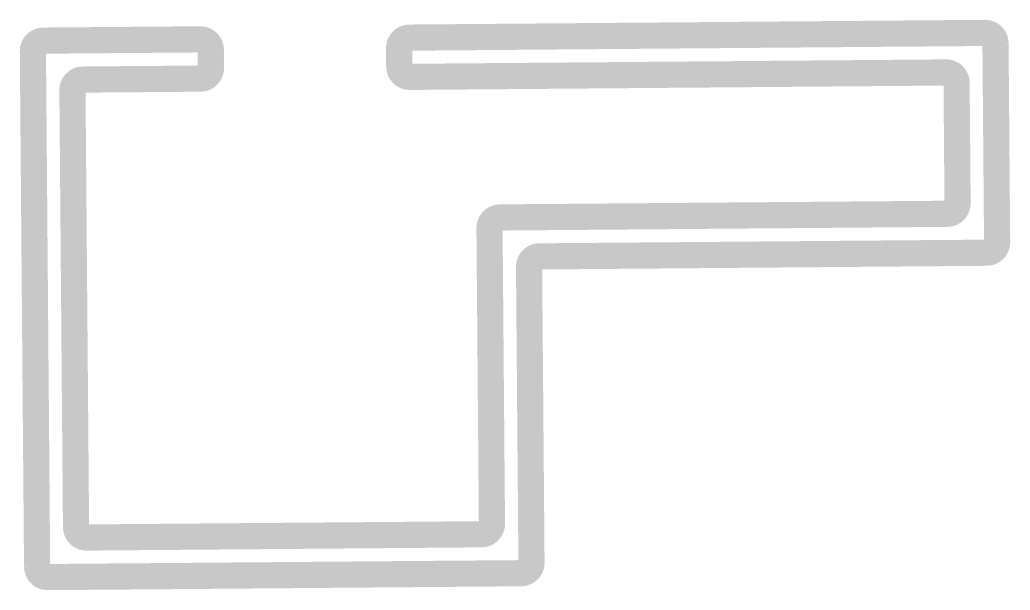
# Model space of a CAD drawing. Extents: x -1.9 to 1.89, y -1.09 to 1.09.
import ezdxf

# ---------------------------------------------------------------- set-up
doc = ezdxf.new("R2010")
doc.units = 0
doc.header["$MEASUREMENT"] = 0
doc.layers.get('0').update_dxf_attribs({"linetype": 'CONTINUOUS'})

msp = doc.modelspace()

# ---------------------------------------------------------------- linework, layer by layer
at = {"lineweight": 0, "const_width": 0.1}
msp.add_lwpolyline([(-1.6831, -0.8488), (-1.6968, 0.8211, -0.414214), (-1.6571, 0.8614), (-1.2071, 0.8651, 0.414214), (-1.1675, 0.9054), (-1.168, 0.9754, 0.414214), (-1.2084, 1.0151), (-1.8084, 1.0102, 0.414214), (-1.848, 0.9699), (-1.8319, -1.0001, 0.414214), (-1.7915, -1.0397), (-1.1915, -1.0348), (-0.3916, -1.0282), (0.0184, -1.0249, 0.414214), (0.0581, -0.9846), (0.0488, 0.1454, -0.414214), (0.0885, 0.1857), (1.7984, 0.1998, 0.414214), (1.8381, 0.2401), (1.8319, 1.0001, 0.414214), (1.7915, 1.0397), (-0.4084, 1.0217, 0.414214), (-0.4481, 0.9814), (-0.4475, 0.9114, 0.414214), (-0.4072, 0.8717), (1.6428, 0.8885, -0.414214), (1.6831, 0.8488), (1.6869, 0.3889, -0.414214), (1.6472, 0.3485), (-0.0627, 0.3345, 0.414214), (-0.1024, 0.2942), (-0.0931, -0.8358, -0.414214), (-0.1328, -0.8761), (-0.3928, -0.8783), (-1.1928, -0.8848), (-1.6428, -0.8885, -0.414214)], format="xyb", close=True, dxfattribs=at)

doc.saveas('drawing.dxf')
